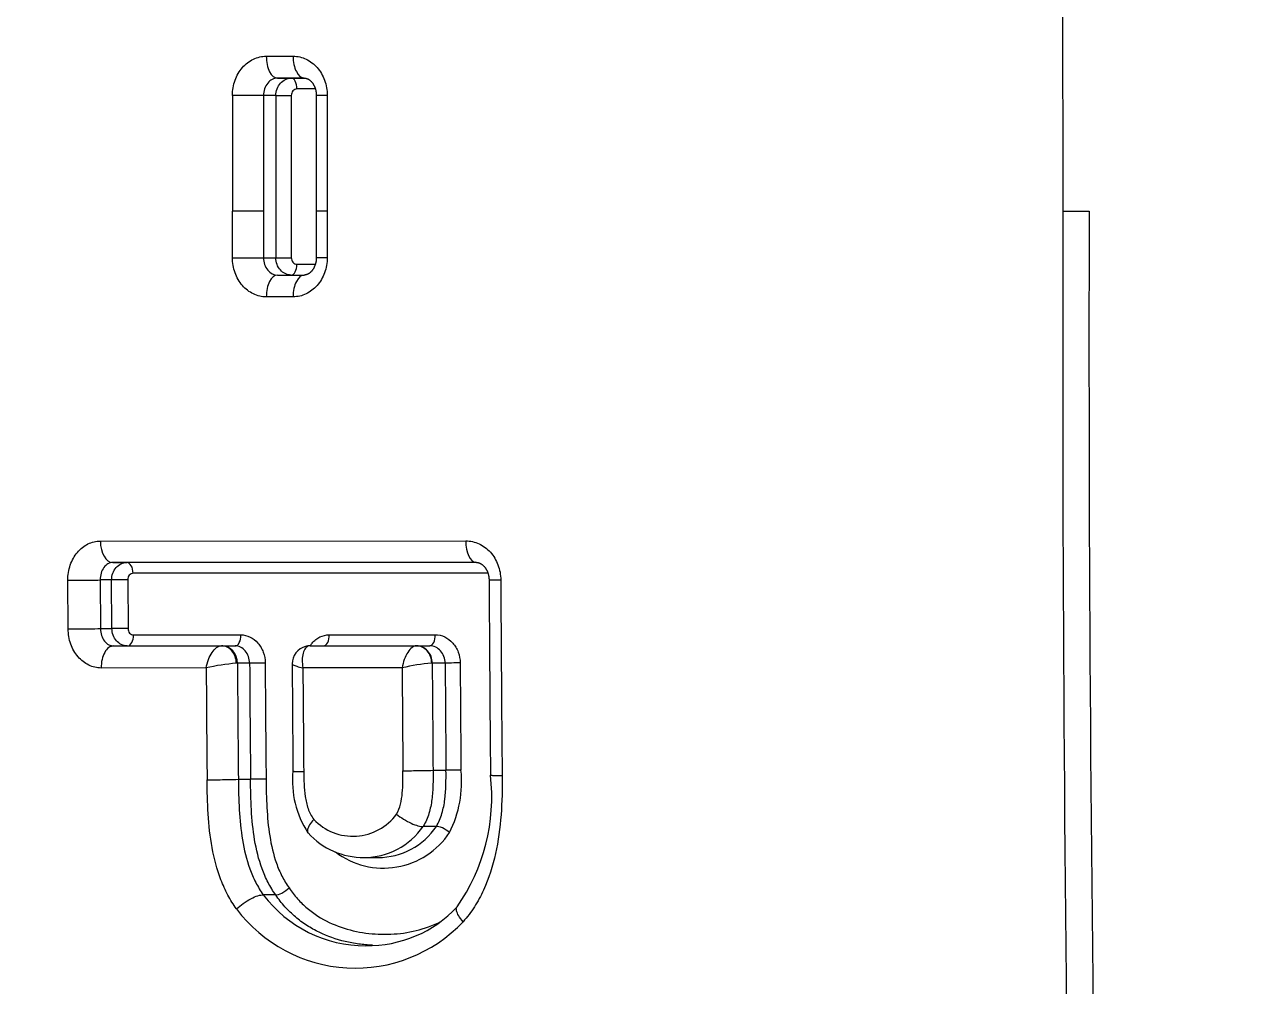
# Model space of a CAD drawing. Header units: millimetres. Extents: x 976 to 9349, y -1578 to 2211.
# Drawn here: x 6695.298 to 6695.865, y 23.765 to 24.208 of the extents above; entities that cross this region are included whole.
import ezdxf

# ---------------------------------------------------------------- set-up
doc = ezdxf.new("R2010")
doc.units = ezdxf.units.MM
doc.layers.add('Wbudowane', color=175, linetype='Continuous')

# ---------------------------------------------------------------- blocks, each defined once
blk = doc.blocks.new('Z$W@#9123')
for p, q in [((19.86056557695332, 38.82647331484372), (19.86056566524024, 38.8385679750611)), ((20.0270444757677, 38.5617806800642), (20.02714914439025, 38.39842027647546)), ((20.0221049552631, 38.55623930832644), (20.02221076692439, 38.38905574290243)), ((20.02221076692439, 38.39556351243982), (20.02210893071941, 38.55638482032509)), ((20.01232281952093, 38.38335926465288), (20.01221865598978, 38.55155279251062)), ((20.06848747118721, 38.54208483680668), (20.06848747118721, 38.53613217479733)), ((20.11777970519103, 38.53651863295318), (20.11777970519103, 38.54247235176831)), ((20.05545000121595, 38.48873046377457), (20.05541895340673, 38.53749733458721)), ((20.14359560902085, 38.53804610913335), (20.14359560902085, 38.5380426644515)), ((20.14359560902085, 38.5380426644515), (20.14359560902085, 38.53195288961729)), ((20.06049183732279, 38.52887775763247), (20.06049183732279, 38.53509292941976)), ((20.06849373161043, 38.53590797002857), (20.06848747118721, 38.53613217479756)), ((20.14359560902085, 38.53195288961729), (20.14359560902085, 38.53194565870081)), ((20.06049183870613, 38.52883290785098), (20.06049183732279, 38.52887775763247)), ((20.06052242985493, 38.47991975672608), (20.06049183870613, 38.52883290785121)), ((20.07064973510927, 38.5222654765023), (20.07067722173247, 38.47659578000184)), ((20.15788247541434, 38.50473395759241), (20.15788247541434, 38.51123499821347)), ((19.86056549748423, 38.4877521664821), (19.86057040215718, 38.48275482667827)), ((19.8605656652399, 38.48775216664194), (19.8819472170988, 38.48776957776067)), ((19.80433914642032, 38.48234319263815), (19.80434452348982, 38.47383940437294)), ((19.86057041295976, 38.48274687130197), (19.88194280792453, 38.48276499619601)), ((19.88494889631016, 38.47382723730198), (19.88494350169117, 38.482333675478)), ((19.79931587736849, 38.47718589364626), (19.79932363603336, 38.46490902546475)), ((19.79932363603336, 38.47125369470018), (19.79931980019791, 38.47732053692971)), ((19.88994889556596, 38.46489556298093), (19.88994113690103, 38.47717261940988)), ((19.78927078398516, 38.45974602765091), (19.78926296709312, 38.47209649174806)), ((19.79932363603336, 38.46490902546475), (19.79932363603336, 38.47125369470018)), ((19.88195326170154, 38.4641290705365), (19.88195053361108, 38.47125180449598)), ((19.89997038904295, 38.47209334525473), (19.89997812593987, 38.45974272699505)), ((19.80732799978733, 38.46413880403929), (19.80732799978733, 38.45847665262295)), ((19.88195326170154, 38.45847404508845), (19.88195326170154, 38.4641290705365)), ((20.17512139384849, 38.46408617585348), (20.17512139384849, 38.46408946398697)), ((20.17512139384849, 38.46408617585348), (20.17512139384849, 38.45836784452536)), ((19.86056020905897, 38.45845682176218), (19.88195326170154, 38.45847404508845)), ((19.86056020905897, 38.45845682176218), (19.86056566524064, 38.44413855094558)), ((20.17512139384849, 38.45836784452513), (20.17512139384849, 38.45836080528875)), ((20.06854396902605, 38.45206566939169), (20.06854396902605, 38.44645823901783)), ((20.12192850537082, 38.44687793188564), (20.12192850537082, 38.4524857789786)), ((20.0555083859046, 38.39859595738722), (20.05547613969338, 38.44807184371371)), ((20.06854396902605, 38.44645823901783), (20.0685576674997, 38.44593507341733)), ((19.88197458721805, 38.44415584057697), (19.8605656652399, 38.44413855094535)), ((20.06054833516157, 38.43920382185297), (20.06054833516157, 38.44540512959384)), ((20.06058047348847, 38.3894067010383), (20.06054834186062, 38.43909916954658)), ((20.07070474601016, 38.43207036941021), (20.07073554909061, 38.38371983296202)), ((20.02221076692439, 38.38905574290243), (20.02221076692439, 38.39556351243982)), ((20.03014967422678, 38.39594980492143), (20.0525111308969, 38.39608837682567)), ((20.05258483962399, 38.38869231984609), (20.0302151306783, 38.3885538127065)), ((20.03021513067841, 38.3885538127065), (20.03021513067841, 38.38325766032472)), ((20.05258483962399, 38.38339621314253), (20.05258483962399, 38.38869231984609)), ((20.03021513067841, 38.38325766032472), (20.05258483962405, 38.38339621314253)), ((20.05273210064234, 38.3685196208678), (20.03034590964631, 38.36838123551752))]:
    blk.add_line(p, q)
for centre, radius, start, end in [((19.91907900753716, 64.08620551281842), 25.24770534225234, 269.8672128609488, 274.1424018198389), ((19.78939706804675, 63.70410897228817), 24.87773743910442, 265.8277636352948, 270.163908226174), ((19.92703906353364, 63.83828229593632), 25.01189729769325, 269.8477264795096, 274.1606016590217), ((19.84616965813609, 69.76528900177959), 31.19815431967226, 270.3380175798144, 270.5031857715173), ((19.85128763207672, 69.15106643323043), 30.58929770886029, 270.3350303148894, 270.5034126600436), ((20.13022417004566, 38.47613397087707), 0.08740765330177255, 54.8138744965939, 96.68553705623218), ((19.84607662203973, 70.00620941029251), 31.45799963085424, 270.4049427739221, 270.4946898297325), ((20.12299385756251, 38.49737184926698), 0.05228114166001702, 63.40983489030756, 95.83300644615024), ((20.14027425895921, 38.50069096994366), 0.0685249183856015, 307.0817596280651, 46.46461674034671), ((19.84618208185395, 69.9547210572025), 31.41342283166628, 270.405472111605, 270.4953803189976), ((20.12627665188484, 38.51364924641143), 0.03651604756749047, 322.7986183406389, 56.56774918332415), ((20.14315559820227, 38.50696641299305), 0.05522919123404235, 358.5516462719187, 47.34435781326478), ((19.84604597292753, 70.05202865138699), 31.51668147098072, 270.4043910798688, 270.4940047043301), ((20.12550554871626, 38.51116285458647), 0.03240308097772753, 0.1276058458412926, 56.06292297874398), ((20.16325710634743, 38.5438923738277), 0.09509914771206923, 184.8161505336749, 193.1448829878368), ((20.1246978601103, 38.50463316180026), 0.03321291015289018, 0.1728453706314585, 55.32031064170351), ((19.8461304905104, 69.9745841208819), 31.4531199883061, 270.4089932696036, 270.495209193851), ((20.12320277140668, 38.49967651240263), 0.02492556545886677, 313.4992822428393, 53.59655332623483), ((20.12550554871626, 38.51116285458647), 0.03240308097772753, 0.109842505687091, 0.1276058458412926), ((20.12377984670928, 38.50432833554305), 0.03410329394770246, 312.0496842756555, 0.6806241331155609), ((20.13909354120733, 38.50565749958582), 0.05945012734789567, 307.3021385194285, 359.915643920184), ((19.84546757368901, 70.17208199063384), 31.68433342131313, 269.9309196614676, 270.0273020528509), ((19.84805005007263, 72.66784343544873), 34.18510022834533, 269.9316909886103, 270.0209846856808), ((20.06297229597823, 38.47992217690216), 0.002449867318733737, 180.0566013910238, 192.8088211458173), ((20.06873272954118, 38.47990534653218), 0.008208921209940321, 180.048305456123, 194.8024733374426), ((20.06877091702074, 38.47988353463847), 0.008238476051402445, 194.5849648303853, 270.6969165030355), ((19.84596196082884, 70.12922333039182), 31.65342521421936, 270.4067599037878, 270.4929999967704), ((20.1227525754619, 38.51487325109633), 0.04308448424743784, 263.953584224798, 303.4921667240641), ((19.85001852118296, 79.23894386873008), 40.76770456988748, 269.9400257949146, 270.0448779186826), ((19.8641162282583, 67.87508982012218), 29.40415687308423, 270.3989799273224, 270.4951316092188), ((19.85028290454233, 81.72257521655843), 43.25845773926541, 269.9431062667297, 270.0419473568366), ((19.84575296091441, 70.15711708154231), 31.69866371820056, 269.9305463265176, 270.0267643097918), ((19.84587865361055, 70.13894905553275), 31.68050189954731, 270.4025604196141, 270.4990762424765), ((19.84593843043837, 70.13126674035198), 31.67998317108359, 270.4026032068034, 270.4991564050544), ((19.84590260664658, 70.1616703848133), 31.71599360936143, 270.402210800573, 270.4986543660737), ((20.15648044654614, 38.45245213485282), 0.08816397884052517, 184.2391576490019, 193.36656445964), ((19.84565472636518, 70.17799462937592), 31.7338595815674, 269.9307393194031, 270.0269218402313), ((19.84593955699739, 70.16784929625032), 31.73657485431376, 270.4057843176046, 270.4986231715996)]:
    blk.add_arc(centre, radius, start, end)
for centre, major_axis, ratio, start_param, end_param in [((20.0121049567515, 38.5562343633917), (0.00999999809858725, 6.166703901688907e-06), 0.4681927569895831, 4.723470430234096, 6.282924348097479), ((20.06848474309675, 38.54661637506729), (-3.538545275683129e-05, 0.004999874785402497), 0.01388452088346306, 1.074793763249091, 2.705215455667689), ((20.11777697710062, 38.54700389002892), (-4.323119078206148e-05, 0.004999813102922468), 0.0172483569148443, 1.074888613261343, 2.705191028772542), ((20.05549183806698, 38.53509045695228), (-0.004999999035433522, -3.105747996279273e-06), 0.481433563372986, 3.141329593532668, 4.726667388550119), ((20.11778516137196, 38.52745555643173), (8.622387319135015e-05, -0.009999628265273952), 0.01719723111951192, 1.068076722256458, 2.705191439578805), ((20.06849183613195, 38.5288817135804), (0.008000000000001062, 0), 0.9063077870365308, 1.571341944917028, 3.142138276698362), ((20.0684918375153, 38.52883686379892), (0.007999999986209316, 4.697268352060784e-07), 0.8838883001097192, 1.570507666647855, 3.142085686585135), ((19.80730605505204, 38.49276699840243), (1.206247922241888e-05, 0.009999992724826767), 0.003877819511068004, 2.093869109127739, 3.141693427885647), ((20.05552243059913, 38.48619116491909), (-0.004999999006310984, -3.152283027663128e-06), 0.5079197667641291, 3.153877923060705, 4.72655514440526), ((19.789315878857, 38.47718094871152), (0.009999998011414582, 6.306480893059073e-06), 0.5084502646353162, 4.706777125288477, 6.282917478253981), ((19.89994113541258, 38.47717756434486), (0.009999998011467337, 6.30639104409747e-06), 0.5084253775066676, 3.141324876234231, 4.714993715047156), ((20.06853461211995, 38.4798301377507), (0.00774028452697334, 0.002021879185697124), 0.900861915628331, 2.921543755510998, 3.141615762984901), ((19.80432363528917, 38.47125616716744), (0.004999998996268958, 3.168173669243452e-06), 0.5166499330178784, 1.566291306495301, 3.141323373273149), ((19.80732527169687, 38.4686703422999), (-6.058035443429199e-06, -0.004999996330019851), 0.003889312012931897, 0.4363357704642254, 2.115614450409834), ((19.88494889631016, 38.47124409900243), (-0.004999998996292609, -3.168132627073865e-06), 0.5166275838910164, 3.154096927514345, 4.712061631389755), ((19.78932363752182, 38.46490408053), (0.009999997994487864, 6.333264206126455e-06), 0.5158099598367883, 4.706776925203396, 6.282916149747604), ((19.89994889407751, 38.46490050791567), (0.009999997994555171, 6.333160146310135e-06), 0.515781578632269, 3.141323501887644, 4.714985518416674), ((19.80733345596832, 38.44941357610151), (1.211923051358532e-05, 0.009999992656209433), 0.00388998958079856, 0.4363357717144005, 2.124144450354215), ((19.88195871788247, 38.44941096856724), (1.142681449115002e-05, -0.009999993471389301), 0.001159445748847681, 1.017476861828592, 2.705260096606573), ((20.06854124093559, 38.45659720765229), (3.513469753746445e-05, -0.004999876553779536), 0.01377700202503368, 4.15794070178562, 5.84680880288149), ((20.12192577728035, 38.45701731723921), (4.356029036090003e-05, -0.004999810246510139), 0.01738944540860942, 4.157927909964894, 5.846782542412686), ((20.05554833590583, 38.44540265712635), (-0.004999998975708381, -3.200455685192782e-06), 0.533899506890563, 3.141319980387203, 4.7264869823863), ((20.0685483339708, 38.4392077778009), (0.008000000000000368, 0), 0.9063077870367426, 1.571341944916242, 3.142138256353233), ((20.06854834066979, 38.43910312549451), (0.007999999946168429, 9.280692589430662e-07), 0.8539940325596461, 1.569531402091521, 3.142035854558535), ((20.12193396155186, 38.43781485536419), (8.703275769239571e-05, -0.00999962125778353), 0.01737062013994296, 1.007458958735027, 2.705190041465217), ((20.02721076618019, 38.39556598490731), (-0.00499999892797573, -3.2741778552281e-06), 0.5709070302852074, 4.724339801862258, 6.282904417229311), ((20.03021240258795, 38.39308535096711), (-2.918715655136905e-05, 0.004999914810270567), 0.01122668368737731, 0.9606904184533391, 2.705231020686746), ((20.05258211153352, 38.39322385810669), (-3.272891008487822e-05, 0.004999892880694357), 0.01274542455925231, 0.9606536552100096, 2.705222530192823), ((20.05558047423267, 38.39574159029848), (-0.004999998927932708, -3.274244553264083e-06), 0.5709390423990968, 3.166237735360452, 4.726433268761921), ((20.07058047199996, 38.38941164597304), (0.009999997860437454, 6.541493141609678e-06), 0.5692565299618662, 3.141312147841334, 4.727524934499867), ((20.0122107684129, 38.38905079796768), (0.009999997860613008, 6.541233443790873e-06), 0.5691939376123898, 4.723222004193309, 6.282904848070145), ((20.03022058685934, 38.3741945838035), (-5.839287500197877e-05, 0.009999829512154368), 0.01123066356081044, 4.091942974723187, 5.846823653427221), ((20.05259029580492, 38.37433313662132), (-6.548002862288849e-05, 0.009999785615995294), 0.01275018603542174, 4.091901346760178, 5.846815155469808)]:
    blk.add_ellipse(centre, major_axis=major_axis, ratio=ratio, start_param=start_param, end_param=end_param)
for points, knots in [([(20.01221865598978, 38.55155279251062), (20.01221740325906, 38.55365924072407), (20.01269136519011, 38.55575741177631), (20.01448107478808, 38.5596138563501), (20.01581872025372, 38.56140782561488), (20.0183070692301, 38.56364133101647), (20.01923315510362, 38.56432460831184), (20.0211907428066, 38.56550156343701), (20.02222552506947, 38.56600123980184), (20.02440822150311, 38.56682100063813), (20.02555362087446, 38.5671370960838), (20.02785884494284, 38.56755932755345), (20.02903072937443, 38.56767056237481), (20.03022271642209, 38.56767759600325)], [0, 0, 0, 0, 0.2500000000000057, 0.2500000000000057, 0.5000000000000113, 0.5000000000000113, 0.6250000000000084, 0.6250000000000084, 0.7500000000000057, 0.7500000000000057, 0.8750000000000028, 0.8750000000000028, 1, 1, 1, 1]), ([(20.12015607890174, 38.56833779825138), (20.1262142667905, 38.5683910112441), (20.13226106624944, 38.56827202063891), (20.14431099210469, 38.5673680728662), (20.15030597058643, 38.56657940574041), (20.1618903007963, 38.56401599934497), (20.16751274896455, 38.5622441760213), (20.17557419737119, 38.55851378171974), (20.17815490004301, 38.55710767729784), (20.18302306668215, 38.55398347998198), (20.18532097922804, 38.55226072575761), (20.18747438737603, 38.55036805034479)], [0, 0, 0, 0, 0.2500000000000012, 0.2500000000000012, 0.5000000000000024, 0.5000000000000024, 0.7500000000000037, 0.7500000000000037, 0.8750000000000018, 0.8750000000000018, 1, 1, 1, 1]), ([(20.02210652081573, 38.55624070488193), (20.02210618886136, 38.55628114265141), (20.02210550600279, 38.5563992193247), (20.02212015307464, 38.55662255526067), (20.02215347732675, 38.55689180874242), (20.02220122065143, 38.55714284171427), (20.02225993979124, 38.55737746683144), (20.02232861320238, 38.55760470835071), (20.02240949334595, 38.55782945605961), (20.02250333221957, 38.55805288441911), (20.02260437618634, 38.55826412985152), (20.0227167181144, 38.55847439481272), (20.02284489201656, 38.55869071896723), (20.0229841733684, 38.55890339324174), (20.02313992545652, 38.55911973836601), (20.02331140583249, 38.55933698055401), (20.02349908866256, 38.55955450065926), (20.02370202893712, 38.55976996665345), (20.02391226168464, 38.55997452757447), (20.02412039200101, 38.56016099565932), (20.02433179996541, 38.56033643248793), (20.02455702697853, 38.56051004274354), (20.02480397745347, 38.56068626104957), (20.02506934023637, 38.56086102372979), (20.02535061187695, 38.56103129632129), (20.02563343587167, 38.56118787026389), (20.02591074947912, 38.56132809575956), (20.02618855915267, 38.56145663098255), (20.02648124158077, 38.56158018113001), (20.02679394309024, 38.56169957698648), (20.02712070613364, 38.5618114152303), (20.02745786201456, 38.56191364509755), (20.02780105827014, 38.562004439774), (20.02814494696025, 38.56208211746502), (20.0284907728427, 38.56214718360548), (20.02883955827639, 38.5622003664264), (20.02919548522277, 38.56224207083005), (20.02955257323902, 38.5622711504343), (20.02988026394291, 38.5622874792291), (20.03006665246016, 38.5622887585821), (20.03015397896894, 38.56228920343119)], [0, 0, 0, 0, 0.0157574298148689, 0.05399506399985515, 0.09183839644559846, 0.1291330615302763, 0.1584776840987941, 0.1874233030601213, 0.2196136494383733, 0.2491204071231888, 0.2765667515081663, 0.3025662283123578, 0.3303444974031489, 0.3574399429189727, 0.3846676069276172, 0.4120779226113373, 0.4396100427642818, 0.4671852189902063, 0.494695828181771, 0.5191526888891278, 0.5416819072918897, 0.5656954447979005, 0.5905347023023995, 0.6160179222916117, 0.6419165699367246, 0.667973804644843, 0.690889186071381, 0.7130019273527826, 0.736678783338499, 0.761059248265543, 0.785933748213151, 0.8110602005503349, 0.836182913908814, 0.8609719910843542, 0.8850486071182726, 0.9094611204818913, 0.9341050108545208, 0.9588774054893724, 0.9836733916461986, 1, 1, 1, 1]), ([(20.05541895340684, 38.53749733458721), (20.05541800030699, 38.53900100011401), (20.05576167068637, 38.54049893782167), (20.05705746371126, 38.54325024922696), (20.05802531543088, 38.54452907470886), (20.05982264569036, 38.54611991529896), (20.06049110143545, 38.54660632727723), (20.0619030493192, 38.54744399110768), (20.06264901951994, 38.54779957019173), (20.06500790459785, 38.54867484478359), (20.06669150252213, 38.54898332780363), (20.06840684757975, 38.5489954515574)], [0, 0, 0, 0, 0.2499999999999919, 0.2499999999999919, 0.499999999999985, 0.499999999999985, 0.6249999999999911, 0.6249999999999911, 0.7499999999999973, 0.7499999999999973, 1, 1, 1, 1]), ([(20.18747438737603, 38.55036805034479), (20.18655231715348, 38.54955758451592), (20.18562452801388, 38.54886695916321), (20.18390323090819, 38.54782947827175), (20.18309374511227, 38.54747446724537), (20.18173351312146, 38.5471643949611), (20.18117361286374, 38.5472048446527), (20.18071169695213, 38.54747963631189), (20.18065045026162, 38.54752399339395), (20.18059385400073, 38.54757347552186)], [0, 0, 0, 0, 0.3158348643524197, 0.3158348643524197, 0.6316697287048394, 0.6316697287048394, 0.9475045930572591, 0.9475045930572591, 1, 1, 1, 1]), ([(20.06848747118721, 38.54208483680668), (20.06742918292565, 38.54207299297468), (20.06639028039717, 38.54188085978285), (20.06445117122877, 38.54116325326959), (20.06356352209662, 38.54063835124612), (20.0613528373791, 38.53869993149215), (20.0604906888658, 38.53690512652383), (20.06049183732279, 38.53509292941976)], [0, 0, 0, 0, 0.25, 0.25, 0.5, 0.5, 1, 1, 1, 1]), ([(20.14359560902085, 38.5380426644515), (20.14174415889579, 38.53914152786183), (20.13971516422328, 38.53999347035142), (20.13550220675165, 38.5412582308843), (20.1333415990548, 38.54167256038386), (20.12675815883222, 38.54250531045682), (20.12225221005059, 38.54251136919584), (20.11777970519103, 38.54247235176831)], [0, 0, 0, 0, 0.2500000000000019, 0.2500000000000019, 0.5000000000000039, 0.5000000000000039, 1, 1, 1, 1]), ([(20.14639518926958, 38.54412327114483), (20.14561494886476, 38.54315959126779), (20.14484903600925, 38.54192597391284), (20.14381120019874, 38.53967331619629), (20.14353690241637, 38.538656339922), (20.14359560902085, 38.53804610913335)], [0, 0, 0, 0, 0.5, 0.5, 1, 1, 1, 1]), ([(20.11777970519103, 38.53651863295318), (20.12001722494676, 38.53653758156588), (20.12225425713751, 38.53654332296287), (20.126722365717, 38.5364042878216), (20.12896375299749, 38.53625882479832), (20.13335523860883, 38.53568530066923), (20.13550907338544, 38.53525849177367), (20.13968694334721, 38.53396953122024), (20.14173381756581, 38.53308916121227), (20.14359560902085, 38.53195288961729)], [0, 0, 0, 0, 0.25, 0.25, 0.5, 0.5, 0.75, 0.75, 1, 1, 1, 1]), ([(20.17188883428577, 38.47023028060926), (20.173678612667, 38.4714285129271), (20.17536838664955, 38.47274290003384), (20.17848593750045, 38.47553736356122), (20.17991722340253, 38.47701738712954), (20.18386253945749, 38.48168524098492), (20.1860443214224, 38.48514219326671), (20.18945531347384, 38.4922751180834), (20.19071524776899, 38.49597193042791), (20.19205296259173, 38.50168218637282), (20.19240459279223, 38.50361339671758), (20.19292374747442, 38.50746437590897), (20.19309342741889, 38.50939249351586), (20.19335108017873, 38.51518449296577), (20.19319076084264, 38.51905599536735), (20.19209992910055, 38.52681948489044), (20.19116581536667, 38.5306730403961), (20.189066280894, 38.53644452481808), (20.18817959290584, 38.53848238564183), (20.18714821658523, 38.54047228698164)], [0, 0, 0, 0, 0.07617719044562048, 0.07617719044562048, 0.152354380891241, 0.152354380891241, 0.3047087617824841, 0.3047087617824841, 0.4570631426737273, 0.4570631426737273, 0.5332403331193497, 0.5332403331193497, 0.6094175235649721, 0.6094175235649721, 0.7617719044562228, 0.7617719044562228, 0.9141262853474735, 0.9141262853474735, 1, 1, 1, 1]), ([(20.13799527955433, 38.51973805561715), (20.13877362187714, 38.52069942115509), (20.13956049977185, 38.52181257817392), (20.14097081920573, 38.52408661603477), (20.14161489386368, 38.52527934470004), (20.14265339383257, 38.52754170543972), (20.14305691326871, 38.52862952754276), (20.14355820993762, 38.53052632690515), (20.14365758266189, 38.53133181155908), (20.14359560902085, 38.53194565870081)], [0, 0, 0, 0, 0.25, 0.25, 0.5, 0.5, 0.75, 0.75, 1, 1, 1, 1]), ([(20.06049183870613, 38.52883290785098), (20.0604919304385, 38.52754383468846), (20.06161863726993, 38.52608979633874), (20.06447916332434, 38.52425856051059), (20.06558413316287, 38.52372373169146), (20.06803673333349, 38.52282790657932), (20.06934052926664, 38.52248564139859), (20.07064973510927, 38.5222654765023)], [0, 0, 0, 0, 0.500000000000038, 0.500000000000038, 0.750000000000019, 0.750000000000019, 1, 1, 1, 1]), ([(20.13799527955433, 38.51973805561715), (20.13655029812492, 38.52058562198158), (20.13493607955826, 38.52116307735082), (20.1316681549024, 38.52196731981667), (20.12998686646921, 38.52220885016322), (20.12486933854728, 38.52268360133053), (20.12141736275913, 38.5226686647045), (20.11797739445035, 38.52263893048712)], [0, 0, 0, 0, 0.2499999999999993, 0.2499999999999993, 0.4999999999999987, 0.4999999999999987, 1, 1, 1, 1]), ([(20.19829987106766, 38.50867522106796), (20.19829836961225, 38.50864130060245), (20.19829684411633, 38.50860738088318), (20.19819977855576, 38.50648259822083), (20.1980120614441, 38.50439436396459), (20.19743897684589, 38.50022316741956), (20.19705114779316, 38.49813120590443), (20.19557958441044, 38.49195241754865), (20.19419557827666, 38.48795263504144), (20.19139425239013, 38.48216337010012), (20.19033196106909, 38.48025921163571), (20.18795592809016, 38.47657898190687), (20.18534742865171, 38.47305138242018), (20.18224501116248, 38.46984669858921), (20.17887361357703, 38.46681726672773), (20.17705016164587, 38.46539041297206), (20.17512139384849, 38.46408617585348)], [0, 0, 0, 0, 0.002023705050801035, 0.002023705050801035, 0.1267707419194508, 0.1267707419194508, 0.2515177787881004, 0.2515177787881004, 0.5010118525254001, 0.5010118525254001, 0.6257588893940502, 0.6257588893940502, 0.7505059262627002, 0.8752529631313499, 0.8752529631313499, 1, 1, 1, 1]), ([(19.78926296709312, 38.47209649174806), (19.78926166644936, 38.47415432064872), (19.78973313456794, 38.4762015913534), (19.79151608090569, 38.47996242060049), (19.79284969311595, 38.48171096086207), (19.79533439198013, 38.4838849763421), (19.79625961835097, 38.48454947682217), (19.7982177552862, 38.48569279426897), (19.79925325407811, 38.48617703541049), (19.80143840922676, 38.48696841633478), (19.8025861773105, 38.48727181420554), (19.80489649283669, 38.48767161710089), (19.80607123798683, 38.48777303939255), (19.80726643623643, 38.48777159848487)], [0, 0, 0, 0, 0.2500000000000069, 0.2500000000000069, 0.5000000000000138, 0.5000000000000138, 0.6250000000000103, 0.6250000000000103, 0.7500000000000069, 0.7500000000000069, 0.8750000000000034, 0.8750000000000034, 1, 1, 1, 1]), ([(19.88194721709885, 38.48776957776067), (19.88433758155384, 38.48777233104556), (19.88671203933711, 38.48735332606225), (19.89105581226954, 38.48577674649869), (19.89306448208447, 38.48460080166183), (19.89555138410134, 38.48242397448394), (19.89630913171283, 38.48161547951872), (19.8976088270299, 38.47991197654824), (19.89815853949239, 38.47901275004347), (19.89905638125964, 38.47711898967441), (19.89939962981606, 38.47612808025929), (19.89985366869581, 38.47413473705387), (19.89996974597665, 38.47312224984626), (19.89997038904295, 38.47209334525473)], [0, 0, 0, 0, 0.2499999999999959, 0.2499999999999959, 0.4999999999999918, 0.4999999999999918, 0.6249999999999938, 0.6249999999999938, 0.7499999999999959, 0.7499999999999959, 0.8749999999999979, 0.8749999999999979, 1, 1, 1, 1]), ([(20.06051927624549, 38.47989415307143), (20.06007313894355, 38.48018637725295), (20.05964951954212, 38.48050324224482), (20.05865446939885, 38.48135404643972), (20.05810633569621, 38.48192612514367), (20.05716506286944, 38.48313518186569), (20.05676645763174, 38.48377493129942), (20.05578897687292, 38.48580115156028), (20.05545094854978, 38.48724965385236), (20.05545000121595, 38.48873046377457)], [0, 0, 0, 0, 0.1419298464766822, 0.1419298464766822, 0.3564473848575175, 0.3564473848575175, 0.5709649232383527, 0.5709649232383527, 1, 1, 1, 1]), ([(19.79931737040039, 38.47718700793234), (19.7993170247068, 38.47722091965761), (19.79931620252063, 38.47732728766118), (19.79933018498355, 38.47753020965752), (19.79936305367534, 38.47777890731049), (19.79940881667102, 38.47800332054112), (19.7994647235131, 38.47821275533556), (19.79952690868055, 38.47840764623447), (19.7996010740319, 38.4786041706468), (19.7996881490306, 38.47880233628393), (19.79978181837743, 38.47899018220369), (19.79988655986244, 38.47917863639918), (19.8000031407982, 38.47936835981113), (19.80013010837445, 38.47955592264884), (19.80027247888034, 38.47974816201372), (19.80043309971325, 38.4799462945648), (19.80061038992864, 38.48014660966942), (19.80080355659379, 38.48034670718789), (19.80100403167307, 38.48053708440511), (19.80120172405259, 38.48071005482348), (19.80140187613381, 38.48087250379217), (19.80161571757304, 38.48103397042632), (19.80185139809845, 38.48119897324045), (19.80210625982443, 38.4813639032227), (19.80237817376678, 38.48152589396614), (19.80266472762673, 38.48168223599464), (19.80294662161765, 38.48182215231827), (19.80322943492109, 38.48194995489098), (19.80351373539514, 38.48206738706608), (19.8038184776417, 38.48218147810394), (19.80413836577247, 38.48228908002852), (19.80447008780266, 38.48238820522261), (19.80480969960462, 38.4824770345183), (19.80514221786927, 38.48255167575326), (19.80547290610883, 38.48261421824714), (19.80580579505721, 38.48266631101387), (19.80615368843712, 38.48270901531805), (19.80651088021932, 38.48274099065634), (19.80686720080195, 38.48276013223722), (19.80713724414403, 38.48276811634287), (19.80727065051701, 38.4827662963753), (19.80729393851732, 38.48276596811456)], [0, 0, 0, 0, 0.01539540920325244, 0.05660739678435983, 0.09724341345184581, 0.1370497666806053, 0.1657353418622461, 0.1939888011233025, 0.2265390085820938, 0.2560003875962898, 0.2832689244848226, 0.3090212793169911, 0.33640010972412, 0.3616468119991144, 0.388302665379428, 0.4152198966825958, 0.44233996045181, 0.4695748759868311, 0.4968187439258845, 0.520667346185158, 0.5424864226722298, 0.5657054931544625, 0.5897646739288454, 0.6145128963061182, 0.6397501937331072, 0.6652436378085308, 0.6907620104688189, 0.7120978402394011, 0.734911448598224, 0.758434301902527, 0.7824866014211865, 0.8068539396412516, 0.8313052680895062, 0.8555492953589999, 0.8771188266071698, 0.9000516827934936, 0.9238367082473092, 0.9477809241413917, 0.9717950334423862, 0.9957770016582482, 1, 1, 1, 1]), ([(19.88194271797818, 38.48276364498065), (19.88204458248543, 38.48276351585355), (19.88224256341044, 38.48276288075613), (19.88258266890352, 38.48274793695919), (19.88293948731371, 38.48272111490678), (19.88329593194857, 38.48268213277538), (19.88364630912105, 38.48263186620625), (19.88399134393967, 38.48257036361247), (19.88433116721012, 38.48249789801366), (19.88466358912297, 38.48241541363313), (19.88498756916653, 38.48232321995647), (19.88530399167382, 38.4822213415307), (19.88561608215622, 38.48210870686535), (19.88592552553166, 38.48198448457356), (19.88621785630659, 38.48185469427972), (19.88649453686099, 38.48172057834427), (19.88676069619174, 38.48158033076857), (19.88702857262143, 38.48142670567313), (19.8872923433147, 38.48126194003271), (19.88754351712373, 38.48109145605167), (19.88778084585442, 38.4809167230203), (19.88799582996222, 38.48074517118198), (19.88819019865872, 38.48057797140905), (19.88838292321725, 38.48039950791485), (19.88858022628091, 38.4802010067931), (19.88877351519619, 38.47998785641016), (19.8889454608792, 38.47978027926138), (19.88909514429565, 38.47958249689464), (19.8892232242714, 38.47939706663283), (19.88933475731102, 38.47921994981652), (19.88945013207984, 38.47901771721013), (19.88955896760552, 38.47880154398968), (19.8896545520488, 38.47858301115366), (19.88972869825454, 38.47838786301759), (19.88978890732818, 38.47820323658584), (19.88983705031751, 38.47802715968692), (19.88988274962475, 38.47781831961242), (19.88991799473649, 38.47758897767199), (19.88993847733184, 38.4773599095538), (19.88993907540072, 38.4772317570048), (19.88993912157798, 38.47716954565817)], [0, 0, 0, 0, 0.01847669902111748, 0.04246226043504126, 0.0665176496614045, 0.09054062738620065, 0.1144202559217232, 0.1380729188190005, 0.1618942432391913, 0.1856458618445103, 0.2090074170216899, 0.2324842250042493, 0.2562407520152915, 0.2804920681609537, 0.3054608617649116, 0.327268877584374, 0.3500789333131967, 0.3750564186683299, 0.400128482864734, 0.4252422157760771, 0.4503352025177759, 0.4753467294174675, 0.4975699291965177, 0.5203402864983143, 0.5495155721196041, 0.5782340019273279, 0.6061427642438003, 0.633027846280955, 0.6587363348425999, 0.683290811232084, 0.7100166120633421, 0.7451114129132216, 0.7754375540903905, 0.8042660823532964, 0.8315323076154553, 0.860233743350522, 0.891174481976494, 0.9314388715588506, 0.971812863974786, 1, 1, 1, 1]), ([(20.11831964759409, 38.47696987060408), (20.12217851636177, 38.47700307656783), (20.12606119096364, 38.47712741358919), (20.1317444051092, 38.47798453145629), (20.1336120988866, 38.47838085565036), (20.13723955019907, 38.4796205441321), (20.13891566383097, 38.48044360441213), (20.14036017194388, 38.48159593109972)], [0, 0, 0, 0, 0.4999999999999991, 0.4999999999999991, 0.7499999999999996, 0.7499999999999996, 1, 1, 1, 1]), ([(20.14036017194388, 38.48159593109972), (20.14121748157527, 38.48083501851761), (20.14207837595887, 38.48018551541304), (20.14366060803457, 38.4792210647995), (20.14439237325604, 38.47889862462921), (20.14562581774675, 38.47862398253915), (20.14612756928364, 38.47866984711754), (20.14651997857322, 38.47892144954585), (20.14655440876015, 38.47894628800509), (20.14658728847672, 38.47897289055777)], [0, 0, 0, 0, 0.3224849847193135, 0.3224849847193135, 0.6449699694386269, 0.6449699694386269, 0.9674549541579405, 0.9674549541579405, 1, 1, 1, 1]), ([(20.06058339303547, 38.47937904468108), (20.06072129829744, 38.47876915325992), (20.06109160797388, 38.47822029333292), (20.06223944228799, 38.47730284448085), (20.06302000027654, 38.47693577773634), (20.06485557286885, 38.47643568981221), (20.06592921498503, 38.47629726762193), (20.06822479069314, 38.47626658816307), (20.0694630385097, 38.47637538110507), (20.07067722173247, 38.47659578000207)], [0, 0, 0, 0, 0.25, 0.25, 0.5, 0.5, 0.75, 0.75, 1, 1, 1, 1]), ([(20.06887022553792, 38.47164515511076), (20.06898795313145, 38.47164670567599), (20.06913145058189, 38.47180588732272), (20.06948665023071, 38.47247882997681), (20.06971028591875, 38.47306667605653), (20.07018203052621, 38.47459427578929), (20.07043345967134, 38.47554618693925), (20.07067722173247, 38.47659578000207)], [0, 0, 0, 0, 0.2926965763207891, 0.2926965763207891, 0.6463482881603946, 0.6463482881603946, 1, 1, 1, 1]), ([(19.80732799978733, 38.46413880403929), (19.80521417025233, 38.46413911116133), (19.80314219414231, 38.464912830294), (19.80092883719584, 38.46688236571435), (19.80033523159943, 38.46767093723497), (19.79953233003152, 38.46939325867015), (19.79932421222355, 38.47031450515533), (19.79932363603336, 38.47125369470018)], [0, 0, 0, 0, 0.4999999999999968, 0.4999999999999968, 0.7499999999999983, 0.7499999999999983, 1, 1, 1, 1]), ([(19.80434452348982, 38.47383940437294), (19.80434495394348, 38.47316032781123), (19.80466880050352, 38.47249589967146), (19.80577455201887, 38.47154399820261), (19.806551848639, 38.47126259511788), (19.80734504245515, 38.47126163301982)], [0, 0, 0, 0, 0.5, 0.5, 1, 1, 1, 1]), ([(19.88195053361108, 38.47125180449598), (19.8827439009014, 38.47125217572807), (19.88351936300768, 38.47153211139471), (19.88462468349331, 38.47248191483277), (19.88494932803417, 38.47314799870082), (19.88494889631016, 38.47382723730198)], [0, 0, 0, 0, 0.5, 0.5, 1, 1, 1, 1]), ([(19.88994765896115, 38.47111994896204), (19.88991073208325, 38.46928580117992), (19.88904937203802, 38.46749697150335), (19.88687080231153, 38.46555834744777), (19.88598369209973, 38.46502962341356), (19.88404730287806, 38.46431511424089), (19.88301008022984, 38.46412958318069), (19.88195326170154, 38.4641290705365)], [0, 0, 0, 0, 0.4943153732449302, 0.4943153732449302, 0.7471576866224655, 0.7471576866224655, 1, 1, 1, 1]), ([(20.12182892507053, 38.4596489992673), (20.12620960917621, 38.45968715997924), (20.13058833124279, 38.45977052812327), (20.13933212430629, 38.46025112615712), (20.14371344381237, 38.46064962499827), (20.15227577197504, 38.46201681017806), (20.15647041503939, 38.46298168176372), (20.16254674084962, 38.46513096551325), (20.16455156807928, 38.46597474063083), (20.16836626371747, 38.46791181189838), (20.17017902764968, 38.46900370175126), (20.17188883428577, 38.47023028060926)], [0, 0, 0, 0, 0.2499999999999994, 0.2499999999999994, 0.4999999999999989, 0.4999999999999989, 0.7499999999999983, 0.7499999999999983, 0.8749999999999991, 0.8749999999999991, 1, 1, 1, 1]), ([(20.17512139384849, 38.46408946398697), (20.17517668010851, 38.46472373728716), (20.17484555117989, 38.46578050126982), (20.17363814662957, 38.46807461699041), (20.17275601810655, 38.46931364788134), (20.17188883428577, 38.47023028060926)], [0, 0, 0, 0, 0.5, 0.5, 1, 1, 1, 1]), ([(19.79932363603336, 38.46490902546475), (19.79932420465337, 38.46406956131023), (19.79952633204857, 38.46324735154667), (19.80031261022435, 38.46170341980655), (19.80089529160597, 38.46099365916052), (19.80309277521769, 38.4592056456986), (19.80518346931626, 38.45848382597296), (19.80732799978733, 38.45847665262295)], [0, 0, 0, 0, 0.2500000000000143, 0.2500000000000143, 0.5000000000000285, 0.5000000000000285, 1, 1, 1, 1]), ([(19.88195326170154, 38.45847404508845), (19.88302596463535, 38.45847613998353), (19.88407780873837, 38.45864927355069), (19.88602809199682, 38.45930629419922), (19.8869154488616, 38.45979001477485), (19.88910941715801, 38.46157156077857), (19.88995003324982, 38.46321591276592), (19.88994889556596, 38.46489556298093)], [0, 0, 0, 0, 0.2499999999999858, 0.2499999999999858, 0.4999999999999717, 0.4999999999999717, 1, 1, 1, 1]), ([(20.17512139384849, 38.46408946398697), (20.17330080946419, 38.46277895219555), (20.1713769030514, 38.46160457591191), (20.16733698494079, 38.45950856105992), (20.16521293362223, 38.4585860906252), (20.15876869971811, 38.45622168213094), (20.15431930823468, 38.45514239589306), (20.14522674422278, 38.45360919797736), (20.14056632890322, 38.45315816326274), (20.13125641624998, 38.4526174618868), (20.12659358389874, 38.45252607504472), (20.12192850537082, 38.4524857789786)], [0, 0, 0, 0, 0.1249999999999995, 0.1249999999999995, 0.249999999999999, 0.249999999999999, 0.4999999999999993, 0.4999999999999993, 0.7499999999999997, 0.7499999999999997, 1, 1, 1, 1]), ([(19.80729399201488, 38.44415823355553), (19.80490124399125, 38.44416112529734), (19.80252450733934, 38.44458119775391), (19.79817877060327, 38.44615123147491), (19.79617057094464, 38.44731929363115), (19.7936852016029, 38.44948032969796), (19.79292816752178, 38.45028277380334), (19.79162995662824, 38.45197355958317), (19.79108085707799, 38.45286629713041), (19.79018396452273, 38.45474735695666), (19.78984111983738, 38.45573187217974), (19.78938747113858, 38.45771394622443), (19.78927143340786, 38.45872141600739), (19.78927078398516, 38.45974602765091)], [0, 0, 0, 0, 0.2500000000000093, 0.2500000000000093, 0.5000000000000187, 0.5000000000000187, 0.625000000000014, 0.625000000000014, 0.7500000000000093, 0.7500000000000093, 0.8750000000000047, 0.8750000000000047, 1, 1, 1, 1]), ([(19.89997812593975, 38.45974272699505), (19.89997941266881, 38.45769347090368), (19.89950825037471, 38.45565816268254), (19.89772727836964, 38.4519227131309), (19.89639523779874, 38.45018758753486), (19.8939124543395, 38.44802963992151), (19.89298783766736, 38.44736991881405), (19.89102957432794, 38.44623370359454), (19.88999388335145, 38.44575217823785), (19.88780796831196, 38.44496414842251), (19.88665916146391, 38.44466122716608), (19.88434680248844, 38.44426028286057), (19.8831709629427, 38.44415721045402), (19.88197458721805, 38.44415584057697)], [0, 0, 0, 0, 0.2499999999999998, 0.2499999999999998, 0.4999999999999996, 0.4999999999999996, 0.6249999999999997, 0.6249999999999997, 0.7499999999999998, 0.7499999999999998, 0.8749999999999999, 0.8749999999999999, 1, 1, 1, 1]), ([(20.05547613969338, 38.44807184371371), (20.05547520027778, 38.44952526314728), (20.0558167297221, 38.4509744198765), (20.05710761462677, 38.45364024509149), (20.05807289370279, 38.45488157429963), (20.05986814094831, 38.45642758179179), (20.06053614679001, 38.45690067955684), (20.06194918093701, 38.45771646140884), (20.06269587366495, 38.45806284137961), (20.06505744760881, 38.45891572563869), (20.06674527430897, 38.4592170253195), (20.06846417944763, 38.45922910268428)], [0, 0, 0, 0, 0.2500000000000078, 0.2500000000000078, 0.5000000000000143, 0.5000000000000143, 0.6250000000000115, 0.6250000000000115, 0.7500000000000088, 0.7500000000000088, 1, 1, 1, 1]), ([(20.12192850537082, 38.44687793188564), (20.12659590226104, 38.44691925049028), (20.13126119322993, 38.44701286634449), (20.1405773617592, 38.44755753713616), (20.1452338038867, 38.44800996047047), (20.15431541012595, 38.44953498777772), (20.15875907335396, 38.45060508114852), (20.16519431122288, 38.45293559584684), (20.16731736777211, 38.4538435562049), (20.17137060562322, 38.45591310196323), (20.17329866964047, 38.45707074857978), (20.17512139384849, 38.45836080528875)], [0, 0, 0, 0, 0.2499999999999986, 0.2499999999999986, 0.4999999999999971, 0.4999999999999971, 0.7499999999999957, 0.7499999999999957, 0.8749999999999978, 0.8749999999999978, 1, 1, 1, 1]), ([(20.18159163552627, 38.44602343997053), (20.18072259691587, 38.44693804884719), (20.17983445016444, 38.44802304142218), (20.17821882356412, 38.45029148081994), (20.17747604382214, 38.45149503888342), (20.1762667877889, 38.45380112254338), (20.17579018919923, 38.45492266070619), (20.17518941741622, 38.45688208136107), (20.1750618527592, 38.45772159878561), (20.17512139384849, 38.45836080528875)], [0, 0, 0, 0, 0.25, 0.25, 0.5, 0.5, 0.75, 0.75, 1, 1, 1, 1]), ([(20.06854396902605, 38.45206566939169), (20.06747846747788, 38.4520538316724), (20.06643198660993, 38.45186741502243), (20.06448534866956, 38.451175261873), (20.06359633928707, 38.45066961940279), (20.0613934513907, 38.44881507225796), (20.06054719689746, 38.44711312321033), (20.06054833516157, 38.44540512959384)], [0, 0, 0, 0, 0.2499999999999859, 0.2499999999999859, 0.4999999999999718, 0.4999999999999718, 1, 1, 1, 1]), ([(20.18159163552627, 38.44602343997053), (20.17955463292674, 38.4445677907961), (20.17741066772641, 38.44324862383905), (20.17291936855241, 38.44086873868582), (20.17056486319274, 38.43980752924199), (20.16340672426884, 38.43705147913056), (20.15845024968456, 38.43574591079368), (20.14828102302482, 38.43387193199715), (20.14304812221678, 38.43330619487506), (20.13259835097824, 38.4326329670987), (20.12736417355944, 38.43252180417448), (20.12212729713298, 38.43247622745434)], [0, 0, 0, 0, 0.1250000000000004, 0.1250000000000004, 0.2500000000000007, 0.2500000000000007, 0.5000000000000004, 0.5000000000000004, 0.7500000000000002, 0.7500000000000002, 1, 1, 1, 1]), ([(20.07070474601016, 38.43207036941021), (20.06939575229325, 38.43228204238676), (20.06809220244162, 38.43262921991754), (20.06564005934808, 38.43356160273356), (20.06453531046895, 38.43412711368865), (20.06167516044007, 38.43608627627282), (20.06054852172974, 38.4376701047679), (20.06054834186062, 38.43909916954658)], [0, 0, 0, 0, 0.25, 0.25, 0.5, 0.5, 1, 1, 1, 1]), ([(20.03021513067841, 38.3885538127065), (20.0280993702724, 38.3885485272508), (20.02602742622389, 38.38930838314104), (20.02381409174831, 38.39125003436038), (20.02322144800115, 38.39202704237891), (20.02241902155373, 38.39372697869135), (20.02221134287959, 38.39463574184788), (20.02221076692439, 38.39556351243982)], [0, 0, 0, 0, 0.5000000000000022, 0.5000000000000022, 0.7500000000000011, 0.7500000000000011, 1, 1, 1, 1]), ([(20.02714914439025, 38.39842027647546), (20.02714957476991, 38.39776585494974), (20.02747029959863, 38.3971283009555), (20.02857380673657, 38.3962142425903), (20.02935240082286, 38.39594514697296), (20.03014967422678, 38.39594980492143)], [0, 0, 0, 0, 0.5, 0.5, 1, 1, 1, 1]), ([(20.05251113089696, 38.39608837682567), (20.05330698325417, 38.39609359082306), (20.05408497623893, 38.39637158438086), (20.05518763796482, 38.39729830968008), (20.05550881574607, 38.39794269700633), (20.0555083859046, 38.39859595738722)], [0, 0, 0, 0, 0.5, 0.5, 1, 1, 1, 1]), ([(20.06057928059346, 38.39562111375881), (20.06054302073142, 38.39380924841203), (20.05968270293289, 38.39203901039537), (20.05750470047138, 38.3901175112851), (20.05661699747026, 38.38959227983696), (20.05468054032536, 38.38888132373677), (20.05364213711732, 38.38869524198594), (20.05258483962399, 38.38869231984609)], [0, 0, 0, 0, 0.4944110635145293, 0.4944110635145293, 0.7472055317572647, 0.7472055317572647, 1, 1, 1, 1]), ([(20.05258483962399, 38.38339621314253), (20.0536786146323, 38.3834116519954), (20.05475281961014, 38.38359106446774), (20.05672453358733, 38.38423790893944), (20.05761374400117, 38.38470548468399), (20.05905992514539, 38.3858261139992), (20.05962946360393, 38.38648858884176), (20.06038506215549, 38.38789338891547), (20.0605810296683, 38.38864850037612), (20.06058047348847, 38.3894067010383)], [0, 0, 0, 0, 0.25, 0.25, 0.5, 0.5, 0.75, 0.75, 1, 1, 1, 1]), ([(20.02221076692439, 38.38905574290243), (20.02221132717142, 38.38829192090634), (20.02240655389153, 38.38755005267876), (20.02317029381567, 38.38615575173526), (20.02373576337209, 38.38551631855694), (20.0259035707233, 38.38389465440946), (20.02801143838951, 38.38323006899918), (20.03021513067841, 38.38325766032472)], [0, 0, 0, 0, 0.2500000000000153, 0.2500000000000153, 0.5000000000000306, 0.5000000000000306, 1, 1, 1, 1]), ([(20.07073554909061, 38.38371983296202), (20.07073682829957, 38.38174390931408), (20.07027169243105, 38.37977880172753), (20.06850552179958, 38.3761589514163), (20.06718222161186, 38.37447101768612), (20.06470665729762, 38.37236230844087), (20.06378397796055, 38.3717159881835), (20.06182303450612, 38.37059771894951), (20.06078528978077, 38.37012249269901), (20.05859367872449, 38.36934170973041), (20.05743926710278, 38.36903913655556), (20.05511592629051, 38.36863462822407), (20.05393438944947, 38.36852747815101), (20.05273210064234, 38.3685196208678)], [0, 0, 0, 0, 0.2500000000000006, 0.2500000000000006, 0.5000000000000011, 0.5000000000000011, 0.6250000000000013, 0.6250000000000013, 0.7500000000000017, 0.7500000000000017, 0.875000000000002, 0.875000000000002, 1, 1, 1, 1]), ([(20.03034590964631, 38.36838123551752), (20.02793696564675, 38.36836719574171), (20.02554790932624, 38.36876258340158), (20.02227930929917, 38.36988966210242), (20.02122301169351, 38.37036100969726), (20.01926056352198, 38.37145979942898), (20.0183579713173, 38.37208213373788), (20.01670587554446, 38.37346934861125), (20.01595275227334, 38.37424179965251), (20.01466330689868, 38.37586809721984), (20.01411808139591, 38.37672744347446), (20.01322783023778, 38.37853951556349), (20.01288830876661, 38.37948692784221), (20.01243855957415, 38.38139737586698), (20.01232346165801, 38.38236949376028), (20.01232281952093, 38.38335926465288)], [0, 0, 0, 0, 0.2500000000000016, 0.2500000000000016, 0.3750000000000013, 0.3750000000000013, 0.500000000000001, 0.500000000000001, 0.6250000000000008, 0.6250000000000008, 0.7500000000000006, 0.7500000000000006, 0.8750000000000003, 0.8750000000000003, 1, 1, 1, 1])]:
    blk.add_open_spline(points, degree=3, knots=knots)
for points, weights in [([(20.03015361513809, 38.56229083646122), (20.03022268552536, 38.56227318143738), (20.03022271642209, 38.56767759600325)], [1, 0.8034425700306909, 1]), ([(20.12004810888862, 38.56294854558337), (20.12015429581493, 38.56294771330022), (20.12015607890174, 38.56833779825138)], [1, 0.8038540834583742, 1]), ([(19.88194721709885, 38.48776957776067), (19.88194961034151, 38.48270594407199), (19.88194268666024, 38.48276536746334)], [1, 0.8147324184231581, 0.8905769624178367]), ([(20.11821427954089, 38.47203050621943), (20.11831242086305, 38.47203055077694), (20.11831964759409, 38.47696987060408)], [1, 0.818637172148364, 1])]:
    blk.add_rational_spline(points, weights, degree=2)
blk = doc.blocks.new('Z$W@#8064')
for radius, start, end in [(70.80954475725842, 251.1307322089801, 289.0395061360921), (74.80954475725842, 247.2742172103675, 292.8911089540759)]:
    blk.add_arc((34.90050864108127, 84.33183995590935, 3.975154876708984), radius, start, end)

msp = doc.modelspace()

# ---------------------------------------------------------------- block references
at = {"layer": 'Wbudowane'}
for name, p, rotation in [('Z$W@#8064', (6709.852433192261, -5.942656205497002), 90), ('Z$W@#9123', (6656.949881047685, 43.98234379450318), -90.00000000000001)]:
    msp.add_blockref(name, p, dxfattribs=dict(at, rotation=rotation))

doc.saveas('drawing.dxf')
